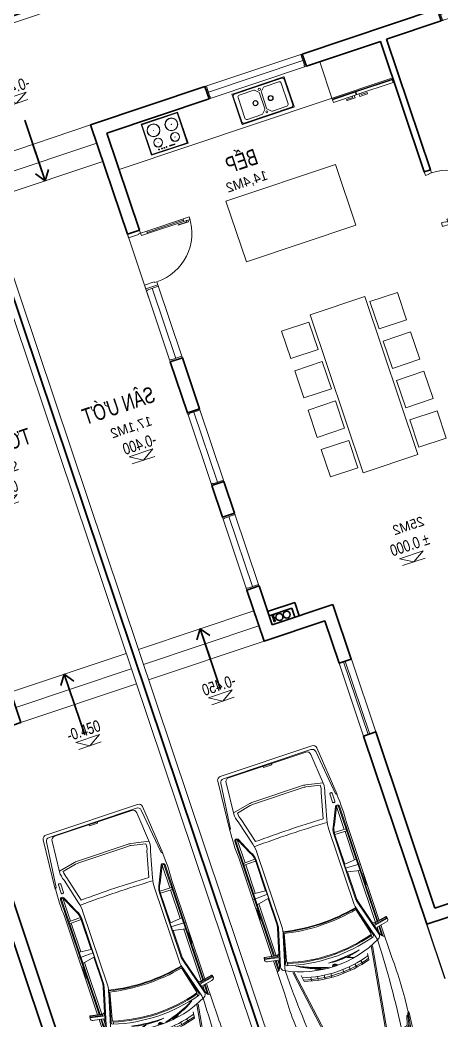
# Model space of a CAD drawing. Header units: metres. Extents: x 551291 to 569219, y 2064429 to 2066248.
# Drawn here: x 552655.81 to 552662.39, y 2065605.81 to 2065621.44 of the extents above; entities that cross this region are included whole.
import ezdxf

# ---------------------------------------------------------------- set-up
doc = ezdxf.new("R2010")
doc.units = ezdxf.units.M
doc.linetypes.add('$AUDIT_BAD_LTYPE2', pattern=[0])
doc.linetypes.add('CENTER', pattern=[2, 1.25, -0.25, 0.25, -0.25])
doc.layers.get('0').update_dxf_attribs({"linetype": 'CONTINUOUS'})
doc.layers.get('DEFPOINTS').update_dxf_attribs({"linetype": 'CONTINUOUS'})
for name, color, linetype, lineweight in [('-CONCRETE', 1, 'CONTINUOUS', 35), ('-DOOR', 137, 'CONTINUOUS', 9), ('-FURNITURE', 46, 'CONTINUOUS', 9), ('-KH', 143, 'CONTINUOUS', 13), ('-LINE1', 7, 'CONTINUOUS', 18), ('-TEXT', 7, 'CONTINUOUS', 15), ('-WALL', 4, 'CONTINUOUS', 35)]:
    doc.layers.add(name, color=color, linetype=linetype, lineweight=lineweight)
for name, color, linetype in [('ChiaLo', 128, 'CENTER'), ('loKBT', 42, 'CONTINUOUS'), ('SOLO', 7, 'CONTINUOUS'), ('TEXT25', 2, 'CONTINUOUS')]:
    doc.layers.add(name, color=color, linetype=linetype)
doc.styles.add('1', font='arial.ttf')
doc.styles.add('kieuchuDim', font='arial.ttf', dxfattribs={"width": 0.75})
doc.styles.add('T1', font='', dxfattribs={"height": 200})
doc.styles.get('T1').set_extended_font_data('VNgeometric Light')
doc.dimstyles.new('1-100A3', dxfattribs={"dimscale": 100, "dimtxt": 2, "dimasz": 1.2, "dimexe": 1.8, "dimexo": 0, "dimgap": 0.75, "dimtad": 1, "dimdec": 0, "dimzin": 0, "dimdsep": 46, "dimtxsty": 'kieuchuDim', "dimblk": 'ARCHTICK', "dimcen": 0, "dimdle": 1.8, "dimclrd": 256, "dimclre": 256, "dimclrt": 7, "dimadec": 0, "dimazin": 0, "dimtfac": 0.0001, "dimtdec": 0, "dimtix": 1, "dimtmove": 2, "dimatfit": 3, "dimldrblk": 'ARCHTICK', "dimfxl": 0, "dimtolj": 1, "dimtzin": 0, "dimarcsym": 0})

# ---------------------------------------------------------------- blocks, each defined once
blk = doc.blocks.new('A$Ca351c59e')
at = {"layer": '-FURNITURE'}
for points in [[(200, 1555), (650, 1555), (650, 2005), (200, 2005), (200, 1555)], [(850, 1555), (1300, 1555), (1300, 2005), (850, 2005), (850, 1555)], [(1500, 1555), (1950, 1555), (1950, 2005), (1500, 2005), (1500, 1555)], [(2150, 1555), (2600, 1555), (2600, 2005), (2150, 2005), (2150, 1555)], [(100, 602), (2700, 602), (2700, 1502), (100, 1502), (100, 602)], [(200, 550), (650, 550), (650, 100), (200, 100), (200, 550)], [(850, 550), (1300, 550), (1300, 100), (850, 100), (850, 550)], [(1500, 550), (1950, 550), (1950, 100), (1500, 100), (1500, 550)], [(2150, 550), (2600, 550), (2600, 100), (2150, 100), (2150, 550)]]:
    blk.add_lwpolyline(points, dxfattribs=at)
blk = doc.blocks.new('A$C6CE07C06')
for p, q in [((1925, 1839), (1915, 1601)), ((2811, 1945), (2844, 1766)), ((2816, 1953), (2822, 1954)), ((2828, 1949), (2860, 1769)), ((2900, 1839), (3433, 1839)), ((1355, 1774), (989, 1774)), ((1356, 1801), (1350, 1615)), ((1387, 1801), (1382, 1615)), ((1842, 1774), (1387, 1774)), ((1857, 1615), (1840, 1801)), ((1980, 1615), (2018, 1801)), ((2839, 1774), (2013, 1774)), ((2856, 1761), (2853, 1760)), ((3068, 1815), (2905, 1815)), ((3055, 1801), (2907, 1801)), ((2996, 1774), (2912, 1774)), ((3245, 1511), (3341, 1500)), ((3370, 1393), (3312, 1380)), ((3391, 1290), (3332, 1281)), ((3406, 1186), (3347, 1180)), ((3414, 1081), (3355, 1079)), ((3406, 779), (3347, 785)), ((3414, 884), (3355, 886)), ((3391, 675), (3332, 685)), ((3341, 465), (3245, 454)), ((3370, 572), (3312, 585)), ((1356, 164), (1350, 350)), ((1387, 164), (1382, 351)), ((1857, 351), (1840, 164)), ((1925, 127), (1915, 364)), ((1980, 351), (2018, 164)), ((1355, 191), (989, 191)), ((1842, 191), (1387, 191)), ((2839, 191), (2013, 191)), ((2811, 20), (2844, 199)), ((2828, 16), (2860, 196)), ((3055, 164), (2907, 164)), ((2996, 191), (2912, 191)), ((2816, 12), (2822, 11)), ((2901, 127), (3422, 127)), ((3068, 150), (2905, 150))]:
    blk.add_line(p, q)
for points in [[(48, 285), (48, 1680, -0.373826), (99, 1739), (803, 1820), (820, 1839), (54, 1773, 0.383818), (0, 1713), (0, 252, 0.383818), (54, 192), (820, 126), (803, 145), (99, 226, -0.373826)], [(2557, 404), (3001, 284, 0.388671), (3036, 301, 0.143383), (3036, 1665, 0.390953), (3001, 1682), (2557, 1559, -0.106047)], [(4564, 983, 0.027521), (4546, 1368, -0.543027), (4554, 1373), (4603, 1360, -0.308444), (4617, 1345, -0.028524), (4637, 983, -0.028524), (4617, 620, -0.308444), (4603, 605), (4554, 592, -0.543027), (4546, 597, 0.027521)], [(4501, 981, 0.027754), (4500, 1005, 0.037978), (4497, 1021, 0.078467), (4490, 1036, 0.253942), (4486, 1038, 0.253942), (4481, 1036, 0.078467), (4475, 1021, 0.037978), (4472, 1005, 0.027754), (4470, 981, 0.027754), (4472, 958, 0.037978), (4475, 941, 0.078467), (4481, 927, 0.253942), (4486, 924, 0.253942), (4490, 927, 0.078467), (4497, 941, 0.037978), (4500, 958, 0.027754)], [(906, 228), (776, 228, 0.414214), (764, 215), (764, 203, 0.414214), (776, 190), (906, 190, 0.414214), (919, 203), (919, 215, 0.414214)]]:
    blk.add_lwpolyline(points, format="xyb", close=True)
for points in [[(817, 1835, -0.039974), (1255, 1839), (2827, 1839)], [(2834, 1801), (999, 1801, 0.768317), (992, 1772), (1240, 1655, 0.14228), (1371, 1613), (1857, 1615), (1865, 1608), (1971, 1608), (1980, 1615), (2389, 1615, 0.077278), (2451, 1624), (3023, 1782, 0.231129), (3080, 1839)], [(2912, 1774), (2884, 1931, 0.322829), (2849, 1965), (2812, 1959, 0.422531), (2806, 1952), (2842, 1758), (2825, 1723)], [(4578, 1777, -0.06824), (4603, 1702, -0.051611), (4688, 983), (4688, 1178, 0.069896), (4626, 1707, 0.32103), (4523, 1797), (4292, 1820, 0.311578), (4273, 1810, 0.311578)], [(4553, 340, -0.027873), (3110, 247, -0.059366), (3058, 256), (2582, 386, 0.079464), (2446, 413), (1281, 413, 0.06068), (1127, 394), (736, 296, -0.120949), (592, 270), (116, 311, -0.39497), (59, 371), (59, 1600, -0.404135), (117, 1660), (602, 1699, -0.112937), (736, 1673), (1127, 1571, 0.06068), (1281, 1553), (2446, 1553, 0.070217), (2582, 1578), (3058, 1711, -0.044809), (3109, 1718, -0.02806), (4553, 1625)], [(585, 1698), (531, 1430, 0.050349), (524, 1369), (524, 593, 0.051729), (531, 530), (585, 271)], [(2832, 150), (1846, 150), (999, 150, -0.758852), (984, 205), (1232, 321, -0.14996), (1372, 364), (1915, 364), (2389, 364, -0.077307), (2455, 354), (3016, 199, 0.360394), (3088, 230, 0.242572), (3089, 1735, 0.360655), (3017, 1766), (2455, 1611, -0.077307), (2389, 1601), (1915, 1601), (1372, 1601, -0.137614), (1232, 1645), (984, 1761, -0.758852), (999, 1815), (1846, 1815), (2832, 1815)], [(4609, 1370, 0.043765), (4549, 1724, 0.303464), (4496, 1773), (4373, 1795, 0.018633), (4273, 1810, 0.083909), (4370, 1778), (4493, 1756, -0.304556), (4533, 1720, -0.038587), (4593, 1374)], [(4517, 1385), (4476, 1703, 0.304567), (4446, 1739), (4333, 1770, -0.23887), (4324, 1778), (4320, 1790)], [(4512, 1628), (4500, 1706, 0.304567), (4453, 1762), (4438, 1766)], [(713, 346, -0.11132), (605, 325), (561, 536, -0.051729), (555, 593), (555, 1369, -0.050349), (560, 1424), (605, 1644, -0.111864), (714, 1623), (1102, 1522, 0.016174), (1102, 443), (713, 347)], [(1170, 1557, 0.017383), (1170, 408, -9.34877)], [(2526, 1563, -0.107872), (2527, 402, 0.970081)], [(2537, 1565, -0.107895), (2538, 400, -0.109161)], [(3212, 1273, -0.045041), (3259, 1070, 0.050749), (3081, 1543, -0.062222), (3208, 1285), (3219, 1281), (3256, 1209)], [(3104, 1495, -0.052375), (3205, 1275), (3214, 1272), (3259, 1184)], [(4578, 988, 0.025968), (4561, 1353, -0.502127), (4565, 1357), (4613, 1347)], [(4689, 1226), (4695, 1226, -0.001921), (4700, 983)], [(3197, 762, -0.045041), (3153, 558, 0.050749), (3195, 1062, -0.062222), (3198, 775), (3207, 766), (3242, 679)], [(3239, 660), (3198, 760), (3191, 767, 0.052375), (3195, 1009)], [(4578, 188, 0.06824), (4603, 263, 0.051611), (4688, 983), (4688, 788, -0.069896), (4626, 258, -0.32103), (4523, 168), (4292, 145, -0.311578), (4273, 155, -0.311578)], [(4613, 618), (4565, 608, -0.502127), (4561, 612, 0.02601), (4578, 977, 0.026384)], [(4689, 739), (4695, 739, 0.001921), (4700, 983)], [(4611, 595, -0.046101), (4549, 241, -0.303464), (4496, 192), (4373, 171, -0.018633), (4273, 155, -0.083909), (4370, 187), (4493, 209, 0.304556), (4533, 245, 0.038587), (4593, 591)], [(4517, 580), (4476, 262, -0.304567), (4446, 227), (4333, 195, 0.23887), (4324, 187), (4320, 175)], [(2834, 164), (999, 164, -0.768317), (992, 193), (1240, 310, -0.149181), (1371, 351), (1857, 351), (1865, 357), (1971, 357), (1980, 351), (2389, 351, -0.077278), (2451, 341), (3023, 184, -0.228236), (3080, 127)], [(4512, 337), (4500, 259, -0.304567), (4453, 203), (4438, 199)], [(2912, 191), (2884, 34, -0.322829), (2849, 0), (2812, 6, -0.422531), (2806, 14), (2842, 207), (2825, 242)], [(817, 130, 0.041495), (1267, 127), (2827, 127)]]:
    blk.add_lwpolyline(points, format="xyb")
for points in [[(2072, 1839), (2072, 1815), (2251, 1815), (2251, 1839)], [(2092, 1839), (2092, 1830), (2233, 1830), (2233, 1839)], [(2835, 1963), (2874, 1764), (2872, 1737)], [(2558, 1553), (2959, 1653), (3041, 1653)], [(3153, 1597), (4682, 1360)], [(3157, 1617), (4514, 1407)], [(49, 1051), (76, 1051), (76, 920), (49, 920)], [(3153, 368), (4682, 605)], [(3157, 348), (4514, 558)], [(2558, 412), (2959, 313), (3041, 313)], [(2835, 2), (2874, 201), (2872, 228)], [(2072, 127), (2072, 150), (2251, 150), (2251, 127)], [(2092, 127), (2092, 135), (2233, 135), (2233, 127)]]:
    blk.add_lwpolyline(points)
blk.add_lwpolyline([(4637, 988), (4570, 988), (4570, 977), (4637, 977)], close=True)
blk.add_circle((4502, 982), 17.5)
for centre, radius, start, end in [((2818, 1947), 6.67, 102.2823, 190.4042), ((2821, 1948), 6.67, 10.3268, 82.609), ((3648, -4086), 5929, 83.9529, 92.0822), ((2851, 1767), 6.67, 190.4042, 285.2365), ((2854, 1768), 6.67, 285.2365, 10.3268), ((714, 984), 2372, 343.5716, 16.3779), ((714, 983), 2387, 343.6793, 16.2892), ((1629, 983), 1731, 359.9757, 17.6213), ((1607, 983), 1789, 359.9764, 16.8703), ((1629, 983), 1789, 359.9764, 16.7982), ((1059, 1015), 3532, 359.565, 5.5133), ((1059, 1015), 3560, 359.5684, 5.381), ((4612, 1343), 4.58, 6.5805, 75.1489), ((3280, 983), 40.8, 103.7631, 256.1858), ((3280, 983), 25.6, 111.5508, 248.398), ((1629, 982), 1731, 342.3787, 0.0243), ((1607, 982), 1789, 343.1297, 0.0236), ((1629, 982), 1789, 343.2018, 0.0236), ((1059, 950), 3532, 354.4867, 0.4446), ((1059, 950), 3560, 354.619, 0.4411), ((4612, 622), 4.58, 284.8511, 353.4195), ((2851, 198), 6.67, 74.7635, 169.5958), ((2854, 197), 6.67, 349.6732, 74.7635), ((3653, 6050), 5928, 267.7698, 276.0029), ((2818, 19), 6.67, 169.5958, 257.7177), ((2821, 17), 6.67, 277.391, 349.6732)]:
    blk.add_arc(centre, radius, start, end)
blk = doc.blocks.new('*U1146')
at = {"linetype": '$AUDIT_BAD_LTYPE2'}
for p, q in [((70, 100), (70, 700)), ((90, 700), (90, 100))]:
    blk.add_line(p, q, dxfattribs=at)
for points in [[(50, 700), (90, 700), (90, 800), (50, 800), (50, 700)], [(50, 703), (50, 100)], [(50, 100), (90, 100), (90, 0), (50, 0), (50, 100)]]:
    blk.add_lwpolyline(points)
for points in [[(118, 595), (118, 764), (90, 764), (90, 736), (113, 736), (113, 595)], [(0, 0), (50, 0), (50, -40), (60, -40), (60, -100), (0, -100)], [(900, 0), (850, 0), (850, -40), (840, -40), (840, -100), (900, -100)]]:
    blk.add_lwpolyline(points, close=True)
at = {"linetype": '$AUDIT_BAD_LTYPE2', "ltscale": 0.3}
blk.add_arc((50, 0), 800, 0, 90, dxfattribs=at)
blk = doc.blocks.new('A$C14986441')
at = {"ltscale": 3}
for p, q in [((-250, 420), (-250, -420)), ((240, 430), (-240, 430)), ((-200, 325), (-200, 87)), ((170, 355), (-170, 355)), ((200, 87), (200, 325)), ((250, -420), (250, 420)), ((-191, 66), (-149, 24)), ((-128, 15), (128, 15)), ((149, 24), (191, 66)), ((-200, -325), (-200, -87)), ((-191, -66), (-149, -24)), ((-128, -15), (128, -15)), ((149, -24), (191, -66)), ((200, -87), (200, -325)), ((-240, -430), (240, -430)), ((170, -355), (-170, -355))]:
    blk.add_line(p, q, dxfattribs=at)
blk.add_lwpolyline([(240, -390), (240, 390, 0.414214), (210, 420), (-210, 420, 0.414214), (-240, 390), (-240, -390, 0.414214), (-210, -420), (210, -420, 0.414214)], format="xyb", close=True, dxfattribs=at)
for centre, radius in [((0, 125), 40), ((0, 125), 35), ((-186, 0), 17.5), ((185, 0), 17.5), ((0, -125), 40), ((0, -125), 35)]:
    blk.add_circle(centre, radius, dxfattribs=at)
for centre, radius, start, end in [((-240, 420), 10, 90, 180), ((-170, 325), 30, 90, 180), ((170, 325), 30, 0, 90), ((240, 420), 10, 0, 90), ((-170, 87), 30, 180, 225), ((-128, 45), 30, 225, 270), ((128, 45), 30, 270, 315), ((170, 87), 30, 315, 0), ((-170, -87), 30, 135, 180), ((-128, -45), 30, 90, 135), ((128, -45), 30, 45, 90), ((170, -87), 30, 0, 45), ((-240, -420), 10, 180, 270), ((-170, -325), 30, 180, 270), ((170, -325), 30, 270, 0), ((240, -420), 10, 270, 0)]:
    blk.add_arc(centre, radius, start, end, dxfattribs=at)
blk = doc.blocks.new('A$C23F441E4')
at = {"ltscale": 3}
blk.add_lwpolyline([(-300, 0), (-300, -510), (300, -510), (300, 0), (-300, 0)], dxfattribs=at)
for points in [[(-290, -10), (-290, -500), (290, -500), (290, -10)], [(-100, -46), (-15, -46), (-15, -56), (-100, -56)]]:
    blk.add_lwpolyline(points, close=True, dxfattribs=at)
for centre, radius in [((-139, -156), 70), ((-139, -156), 67), ((-139, -156), 2), ((37, -48), 6.6), ((74, -48), 6.6), ((139, -156), 70), ((139, -156), 67), ((112, -48), 6.6), ((139, -156), 2), ((160, -48), 6.6), ((-147, -359), 100), ((-147, -359), 97), ((147, -359), 100), ((147, -359), 97), ((-147, -359), 2), ((147, -359), 2)]:
    blk.add_circle(centre, radius, dxfattribs=at)
blk = doc.blocks.new('A$C55AD6C8F')
at = {"ltscale": 3}
for p, q in [((-670, 624), (-670, 1000)), ((-670, 1000), (-624, 1000)), ((-624, 1000), (-624, 624)), ((0, 1000), (-615, 1000)), ((-615, 1000), (-615, 0)), ((0, 0), (0, 1000)), ((-624, 624), (-670, 624)), ((-670, 613), (-670, 18)), ((-624, 613), (-670, 613)), ((-624, 18), (-624, 613)), ((-670, 18), (-624, 18)), ((-615, 0), (0, 0))]:
    blk.add_line(p, q, dxfattribs=at)
at = {"ltscale": 3, "elevation": 0}
for points in [[(-670, 688), (-670, 657), (-710, 657), (-710, 788), (-691, 788), (-691, 688)], [(-670, 549), (-670, 580), (-710, 580), (-710, 449), (-691, 449), (-691, 549)]]:
    blk.add_lwpolyline(points, close=True, dxfattribs=at)
blk = doc.blocks.new('*U1144')
at = {"ltscale": 10}
for p, q in [((0, 3201), (0, 0)), ((200, 3156), (200, 45)), ((400, 3156), (400, 0)), ((400, 0), (0, 0))]:
    blk.add_line(p, q, dxfattribs=at)
for points in [[(400, 3201), (400, 3156), (50, 3156), (50, 3141), (0, 3141), (0, 3201)], [(400, 0), (400, 45), (50, 45), (50, 60), (0, 60), (0, 0)]]:
    blk.add_lwpolyline(points, close=True, dxfattribs=at)
blk = doc.blocks.new('*U1145')
at = {"ltscale": 10}
for p, q in [((0, 2400), (0, 0)), ((200, 2355), (200, 45)), ((400, 2355), (400, 0)), ((400, 0), (0, 0))]:
    blk.add_line(p, q, dxfattribs=at)
for points in [[(400, 2400), (400, 2355), (50, 2355), (50, 2340), (0, 2340), (0, 2400)], [(400, 0), (400, 45), (50, 45), (50, 60), (0, 60), (0, 0)]]:
    blk.add_lwpolyline(points, close=True, dxfattribs=at)
blk = doc.blocks.new('*U1142')
at = {"linetype": '$AUDIT_BAD_LTYPE2'}
for p, q in [((70, 100), (70, 700)), ((90, 700), (90, 100))]:
    blk.add_line(p, q, dxfattribs=at)
for points in [[(50, 700), (90, 700), (90, 800), (50, 800), (50, 700)], [(50, 703), (50, 100)], [(50, 100), (90, 100), (90, 0), (50, 0), (50, 100)]]:
    blk.add_lwpolyline(points)
for points in [[(118, 595), (118, 764), (90, 764), (90, 736), (113, 736), (113, 595)], [(0, 0), (50, 0), (50, -40), (60, -40), (60, -200), (0, -200)], [(900, 0), (850, 0), (850, -40), (840, -40), (840, -200), (900, -200)]]:
    blk.add_lwpolyline(points, close=True)
at = {"linetype": '$AUDIT_BAD_LTYPE2', "ltscale": 0.3}
blk.add_arc((50, 0), 800, 0, 90, dxfattribs=at)
blk = doc.blocks.new('_ArchTick')
at = {"color": 0, "linetype": 'ByBlock', "const_width": 0.15}
blk.add_lwpolyline([(-0.5, -0.5), (0.5, 0.5)], dxfattribs=at)
blk = doc.blocks.new('*U1143')
at = {"ltscale": 10}
for p, q in [((0, 2400), (0, 0)), ((200, 2355), (200, 45)), ((400, 2355), (400, 0)), ((400, 0), (0, 0))]:
    blk.add_line(p, q, dxfattribs=at)
for points in [[(400, 2400), (400, 2355), (50, 2355), (50, 2340), (0, 2340), (0, 2400)], [(400, 0), (400, 45), (50, 45), (50, 60), (0, 60), (0, 0)]]:
    blk.add_lwpolyline(points, close=True, dxfattribs=at)
blk = doc.blocks.new('*U1121')
at = {"ltscale": 10}
for p, q in [((0, 2400), (0, 0)), ((200, 2355), (200, 45)), ((400, 2355), (400, 0)), ((400, 0), (0, 0))]:
    blk.add_line(p, q, dxfattribs=at)
for points in [[(400, 2400), (400, 2355), (50, 2355), (50, 2340), (0, 2340), (0, 2400)], [(400, 0), (400, 45), (50, 45), (50, 60), (0, 60), (0, 0)]]:
    blk.add_lwpolyline(points, close=True, dxfattribs=at)
blk = doc.blocks.new('MAU M1BT')
at = {"layer": '-CONCRETE'}
for centre, radius in [((733, 5079, 0), 55), ((853, 5079, 0), 55), ((944, 5129, 0), 13), ((944, 5090, 0), 13), ((944, 5049, 0), 13)]:
    blk.add_circle(centre, radius, dxfattribs=at)
at = {"layer": '-DOOR'}
blk.add_line((999, 10600), (1199, 10600), dxfattribs=at)
for points in [[(-3, 4100), (200, 4100), (200, 2900), (-3, 2900)], [(100, 2900), (127, 2900), (127, 4100), (100, 4100)]]:
    blk.add_lwpolyline(points, close=True, dxfattribs=at)
at = {"layer": '-FURNITURE'}
blk.add_line((-3500, 12499), (999, 12500), dxfattribs=at)
blk.add_lwpolyline([(-2222, 11500), (-2222, 10500), (-422, 10500), (-422, 11500)], close=True, dxfattribs=at)
at = {"layer": '-KH'}
for p, q in [((2002, 13988), (2370, 13988)), ((1899, 8077), (2267, 8077)), ((-1592, 5229), (-1224, 5229)), ((1923, 4116), (2291, 4116))]:
    blk.add_line(p, q, dxfattribs=at)
for points in [[(2381, 14106), (1991, 14106), (2186, 13988)], [(2278, 8195), (1888, 8195), (2083, 8077)], [(-1213, 5347), (-1603, 5347), (-1408, 5229)], [(2302, 4234), (1912, 4234), (2107, 4116)]]:
    blk.add_lwpolyline(points, close=True, dxfattribs=at)
for points in [[(2083, 8077), (2083, 8195), (2278, 8195), (2083, 8077)], [(-1408, 5229), (-1408, 5347), (-1213, 5347), (-1408, 5229)], [(2107, 4116), (2107, 4234), (2302, 4234), (2107, 4116)]]:
    blk.add_solid(points, dxfattribs=at)
at = {"layer": '-LINE1'}
for p, q in [((1200, 13300), (3100, 13300)), ((1200, 13000), (3100, 13000)), ((1200, 12700), (3100, 12700)), ((1200, 9400), (1199, 11500)), ((1200, 5300), (3100, 5300)), ((1200, 5050), (3100, 5050)), ((1200, 4800), (3100, 4800))]:
    blk.add_line(p, q, dxfattribs=at)
at = {"layer": '-LINE1', "ltscale": 10}
blk.add_lwpolyline([(2760, -4600), (3100, -4600), (3100, 15200), (-9200, 15200), (-9200, -4600), (-3500, -4600)], dxfattribs=at)
at = {"layer": '-WALL'}
for p, q in [((-4500, 13300), (-2281, 13300)), ((-4500, 13100), (-4500, 13300)), ((-2281, 13100), (-2281, 13300)), ((-681, 13300), (1200, 13300)), ((-681, 13100), (-681, 13300)), ((1200, 13300), (1200, 11500)), ((-4500, 13100), (-3600, 13100)), ((-3600, 10950), (-3600, 13100)), ((-3500, 13100), (-2281, 13100)), ((-3500, 10950), (-3500, 13100)), ((-681, 13100), (1000, 13100)), ((1000, 13100), (1000, 11500)), ((1000, 11500), (1200, 11500)), ((-3601, 10950), (-3500, 10950)), ((1000, 9400), (1200, 9400)), ((1000, 9400), (1000, 8560)), ((1200, 9400), (1200, 8560)), ((1000, 6840), (1000, 7360)), ((1200, 7360), (1000, 7360)), ((1200, 6840), (1200, 7360)), ((1200, 6840), (1000, 6840)), ((1000, 5640), (1000, 5000)), ((1200, 5640), (1000, 5640)), ((1200, 5640), (1200, 4800)), ((554, 5220), (1000, 5220)), ((554, 5220), (554, 5000)), ((624, 5150), (1000, 5150)), ((624, 5150), (624, 5000)), ((1000, 5150), (1000, 5000)), ((0, 5000), (0, 4100)), ((1000, 5000), (0, 5000)), ((200, 4800), (200, 4100)), ((200, 4800), (1200, 4800)), ((0, 2900), (0, 0)), ((200, 2900), (200, -200)), ((-580, 0), (0, 0)), ((-580, -200), (200, -200))]:
    blk.add_line(p, q, dxfattribs=at)
blk.add_lwpolyline([(-9300, -4700), (3200, -4700), (3200, 15300), (-9300, 15300)], close=True, dxfattribs=at)
for points in [[(1200, 8560), (1000, 8560)], [(1200, 7360), (1000, 7360)], [(0, 4100), (200, 4100)], [(0, 2900), (200, 2900)]]:
    blk.add_lwpolyline(points, dxfattribs=at)
at = {"layer": 'DEFPOINTS', "color": 2}
blk.add_line((1200, 4800), (1200, 4800), dxfattribs=at)
at = {"layer": 'SOLO'}
blk.add_line((200, -1100), (200, -200), dxfattribs=at)
at = {"layer": '-DOOR', "xscale": 0.5000000000000001, "yscale": 0.5000000000000001, "zscale": 0.5000000000000001}
for name, p, rotation in [('*U1145', (-4500, 13100), 90), ('*U1144', (-681, 13100), 90), ('*U1143', (1199, 10600), 180), ('*U1121', (1200, 8560), 180), ('*U1121', (1200, 6840), 180)]:
    blk.add_blockref(name, p, dxfattribs=dict(at, rotation=rotation))
at = {"layer": '-DOOR', "xscale": -1, "rotation": 90}
blk.add_blockref('*U1142', (999, 11500), dxfattribs=at)
at = {"layer": '-DOOR', "rotation": 90.00000000000001}
blk.add_blockref('*U1146', (-3600, 10050), dxfattribs=at)
at = {"layer": '-FURNITURE', "xscale": -1}
for name, p, rotation in [('A$C55AD6C8F', (-3500, 13099), 270), ('A$C23F441E4', (150, 12549), 180)]:
    blk.add_blockref(name, p, dxfattribs=dict(at, rotation=rotation))
at = {"layer": '-FURNITURE', "rotation": 270}
blk.add_blockref('A$C14986441', (-1470, 12805), dxfattribs=at)
at = {"layer": '-FURNITURE', "xscale": 1.031914893617, "yscale": 1.031914893617, "zscale": 1.031914893617, "rotation": 270}
blk.add_blockref('A$C6CE07C06', (752, 3011), dxfattribs=at)
at = {"layer": '-WALL', "rotation": 90}
blk.add_blockref('A$Ca351c59e', (-498, 6700), dxfattribs=at)
at = {"layer": '-TEXT', "style": '1', "width": 0.75}
for s, p in [('-0.450', (1899, 14154)), ('-0.400', (1797, 8243)), ('%%P 0.000', (-1746, 5413)), ('-0.450', (1821, 4282))]:
    blk.add_text(s, height=180, dxfattribs=at).set_placement(p)
at = {"layer": '-TEXT', "color": 2, "width": 0.75}
for s, p in [('BẾP', (-1103, 11893)), ('SÂN ƯỚT', (1598, 8884))]:
    blk.add_text(s, height=250, dxfattribs=at).set_placement(p)
at = {"layer": 'TEXT25', "style": 'T1'}
for s, p in [('14,4M2', (-1162, 11616)), ('17,1M2', (1767, 8552)), ('25M2', (-1757, 5718))]:
    blk.add_text(s, height=150, rotation=360, dxfattribs=at).set_placement(p)
at = {"layer": '-KH', "ltscale": 15}
for points in [[(2150, 12700), (2150, 13300)], [(2083, 5300), (2083, 4800)]]:
    blk.add_leader(points, dimstyle='1-100A3', override={"dimasz": 1.5, "dimtad": 0, "dimldrblk": 'Open90'}, dxfattribs=at)

msp = doc.modelspace()

# ---------------------------------------------------------------- linework, layer by layer
at = {"layer": 'ChiaLo', "ltscale": 5}
msp.add_lwpolyline([(552654.383, 2065621.063), (552660.746, 2065602.103)], dxfattribs=at)
at = {"layer": 'loKBT'}
for points in [[(552666.234, 2065625.04), (552654.383, 2065621.063), (552660.746, 2065602.103), (552672.597, 2065606.079)], [(552654.383, 2065621.063), (552642.533, 2065617.086), (552648.896, 2065598.126), (552660.746, 2065602.103)]]:
    msp.add_lwpolyline(points, close=True, dxfattribs=at)

# ---------------------------------------------------------------- block references
at = {"layer": '-WALL', "yscale": 0.001, "zscale": 0.001}
for p, xscale, rotation in [((552662.285, 2065607.577), -0.0009999999999999998, 18.55149986703843), ((552656.217, 2065605.54), 0.001, 18.55149973828003)]:
    msp.add_blockref('MAU M1BT', p, dxfattribs=dict(at, xscale=xscale, rotation=rotation))

doc.saveas('drawing.dxf')
